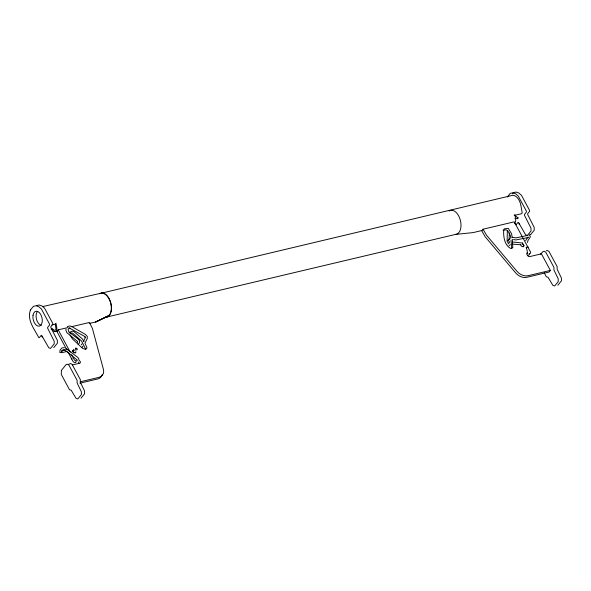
<?xml version="1.0" encoding="UTF-8"?>
<svg xmlns="http://www.w3.org/2000/svg" width="591" height="591" viewBox="0 0 591 591"><rect width="100%" height="100%" fill="white"/><g stroke="black" fill="none" stroke-linecap="round" stroke-linejoin="round"><path stroke-width="0.89" d="M507.329 231.214L507.1 241.054L507.543 242.28L509.723 241.734M509.043 239.961L509.383 232.891M66.029 329.054L65.911 330.362L66.946 332.755L77.465 341.376M527.401 242.524L528.058 240.33L530.127 237.272L530.29 236.068L529.248 235.41M61.907 351.556L62.018 350.965L61.294 351.844L62.949 349.872L64.966 350.19L77.022 359.882M77.399 342.588L77.717 341.687M525.621 240.714L528.029 236.969M507.263 197.047L510.262 193.36L512.818 192.806L515.566 193.715L518.248 196.042L526.234 210.869A1.019 0.598 76.7 0 1 526.256 212.25L524.623 214.26A1.019 0.598 76.7 0 0 524.535 215.383L530.999 228.185L531.036 230.963L527.401 235.44L525.613 234.812L518.632 222.652A1.019 0.598 76.7 0 0 517.886 222.556L516.261 224.558A1.019 0.598 76.7 0 1 515.367 224.248L514.525 222.689M83.301 341.65L85.23 337.867L85.207 336.855L85.289 337.387L84.136 336.124L69.376 328.064L70.034 328.02L68.726 328.448L68.135 329.446L68.763 331.706M85.222 342.558L87.298 338.495L87.261 336.397L85.481 334.454L71.843 326.616L69.657 325.944L67.396 326.683M81.285 344.834L81.972 343.896M75.153 350.33L73.498 349.872L72.671 350.928L73.491 352.443L75.146 352.901L75.973 351.837L75.101 352.908M81.011 398.194L84.616 393.761L84.55 390.947L80.287 382.17L80.339 379.636L72.087 364.322L70.551 363.502L68.526 364.403M520.701 244.777L521.513 246.292L523.161 246.757L524.003 245.716L523.198 244.194M557.852 285.231L561.45 280.799L561.391 277.984L557.121 269.208L557.173 266.674L548.928 251.36L547.384 250.54L546.283 250.71M78.115 344.568L79.504 342.846L79.615 340.771L78.167 338.998M55.31 324.134L55.99 323.299L56.766 327.621A3.915 2.312 76.7 0 1 56.189 331.049A3.915 2.312 76.7 0 1 53.855 331.204L51.218 329.18L51.89 328.345L54.062 330.007A2.549 1.5 76.7 0 0 55.968 328.951L55.31 324.134L52.038 324.91M68.031 327.54L58.221 329.859L56.921 331.47L66.805 349.82M53.766 347.648L57.401 343.172L57.364 340.394L50.9 327.591A1.019 0.598 76.7 0 1 50.989 326.468L52.614 324.459A1.019 0.598 76.7 0 0 52.599 323.078L44.613 308.251L41.931 305.924L39.183 305.015L36.576 305.599M73.498 349.872L72.198 351.475L73.845 351.933M529.226 253.738L530.696 253.125L530.585 252.15L514.259 221.824L483.054 229.219L481.754 230.822L485.122 236.681L515.633 272.887A10.18 7.491 39.1 0 0 526.736 277.312L549.046 272.03L550.347 270.427L541.408 253.827L529.41 256.671L528.361 256.487L526.891 254.507L526.825 253.421L527.467 252.963M512.441 193.833L513.461 192.607L516.024 192.045L518.765 192.962L521.447 195.281L529.433 210.115A1.019 0.598 76.7 0 1 529.455 211.497L527.822 213.499A1.019 0.598 76.7 0 0 527.733 214.629L534.198 227.424L534.242 230.202L530.607 234.679L529.41 234.265M517.443 218.773L518.122 217.939L514.525 215.183M523.138 246.787L524.003 245.716M540.529 254.204L543.085 251.47L544.185 251.301L545.722 252.113L553.974 267.428L553.922 269.969L558.192 278.738L558.251 281.552L554.654 285.985L552.844 285.327L548.02 277.231L546.372 276.795L544.2 272.761M81.743 347.619L82.939 346.178M71.866 358.242L71.282 358.936L71.903 358.693M509.797 238.483L507.898 240.744L508.644 239.88L508.105 240.086M507.987 243.95L509.464 242.554M509.021 245.79L510.328 244.548M69.103 332.386L72.53 331.137L73.823 331.455L82.186 338.739L84.085 341.539M527.231 253.384L527.224 250.85L526.241 247.422L527.386 246.883L528.28 247.149M61.848 350.544L65.409 349.613M67.271 351.32L62.195 352.65L59.839 352.502L60.009 350.227L61.922 347.929L64.397 347.641M42.574 306.618L101.711 293.047M514.177 215.471L521.543 213.728L522.215 212.893L520.878 205.424A10.786 6.361 76.7 0 0 512.604 195.311L101.659 293.106A12.293 7.24 76.7 0 1 111.086 304.675A12.293 7.24 76.7 0 1 105.929 317.234L455.55 234.405L473.096 232.603L481.931 230.512M514.85 218.714L518.122 217.939M71.592 326.697L89.426 322.472L92.41 328.419L103.381 369.257A10.18 7.491 39.1 0 1 99.022 377.346L80.28 381.786M54.867 331.64L57.519 331.012M89.33 323.476L96.444 321.777L109.335 315.313L95.513 322.014L105.974 317.175A12.293 7.24 76.7 0 0 110.709 302.725A12.293 7.24 76.7 0 0 99.554 293.793M69.827 333.073L72.516 333.065L81.558 341.022L85.658 349.207M503.104 230.431L505.903 229.773L507.78 230.756L510.284 235.395L510.809 238.262M72.235 364.972L79.778 363.192L80.406 362.608L80.295 361.64L78.669 359.594M550.347 270.427L528.036 275.709A10.18 7.491 39.1 0 1 516.94 271.276L486.423 235.078L483.054 229.219M79.874 383.175L97.714 378.949A10.18 7.491 39.1 0 0 102.221 374.48M527.955 235.329L515.943 237.885L512.042 237.227M528.472 237.471L515.832 239.961L513.535 239.532M512.382 241.963L522.451 243.012L523.035 244.777M512.545 244.098L520.974 244.814M527.918 255.342L529.396 254.728L529.277 253.761M69.273 332.238L78.005 338.865M66.081 348.395L77.761 357.422L78.928 358.914M84.927 343.098L86.966 347.604L86.53 348.756L85.422 349.347L82.585 348.35L72.494 338.998L70.048 334.905M78.352 362.061L78.987 363.243M58.221 329.859L70.255 352.206M71.541 354.6L74.555 360.185L76.431 361.167L77.118 360.842L77.089 360.215M68.091 352.214L73.247 361.795L75.131 362.778L75.818 362.446L75.781 361.818M522.451 243.012L522.784 244.024M526.241 247.422L526.433 248.013M514.857 214.644L515.633 218.958A3.915 2.312 76.7 0 1 514.672 222.748M512.198 237.538L511.592 233.792L508.245 228.348L504.404 228.828L503.709 229.618C503.333 236.038 504.16 244.755 510.402 248.338L511.813 248.331L512.796 247.599L512.367 239.303M510.979 240.027L511.762 247.969M42.618 336.767A1.019 0.598 76.7 0 1 41.732 336.456M41.326 325.375A7.631 4.499 76.7 0 1 36.568 319.554A7.631 4.499 76.7 0 1 37.381 311.605M449.13 211.024A12.293 7.24 76.7 0 1 460.286 219.955A12.293 7.24 76.7 0 1 455.55 234.405M519.459 223.804A1.019 0.598 76.7 0 1 518.854 223.841M61.405 370.394L61.287 374.443L69.531 389.757L71.186 390.193L76.003 398.29L77.813 398.955L81.41 394.522L81.351 391.707L77.089 382.931L77.14 380.39L68.888 365.075L67.352 364.263L66.251 364.433L61.405 370.394M30.429 310.016C26.735 319.96 34.308 328.892 38.533 337.217A1.019 0.598 76.7 0 0 39.42 337.527L41.052 335.518A1.019 0.598 76.7 0 1 41.798 335.614L48.78 347.781L50.567 348.402L54.202 343.932L54.158 341.147L47.701 328.352A1.019 0.598 76.7 0 1 47.782 327.222L49.415 325.22A1.019 0.598 76.7 0 0 49.393 323.838L41.407 309.004L38.733 306.685L35.985 305.769L33.421 306.33L30.459 309.95M75.892 348.106L75.308 348.882L76.121 349.894L77.199 349.739L77.059 348.638L75.892 348.106M33.015 315.217A7.631 4.499 76.7 0 0 38.917 326.195A7.631 4.499 76.7 0 0 40.853 314.685A7.631 4.499 76.7 0 0 33.015 315.217"/></g></svg>
